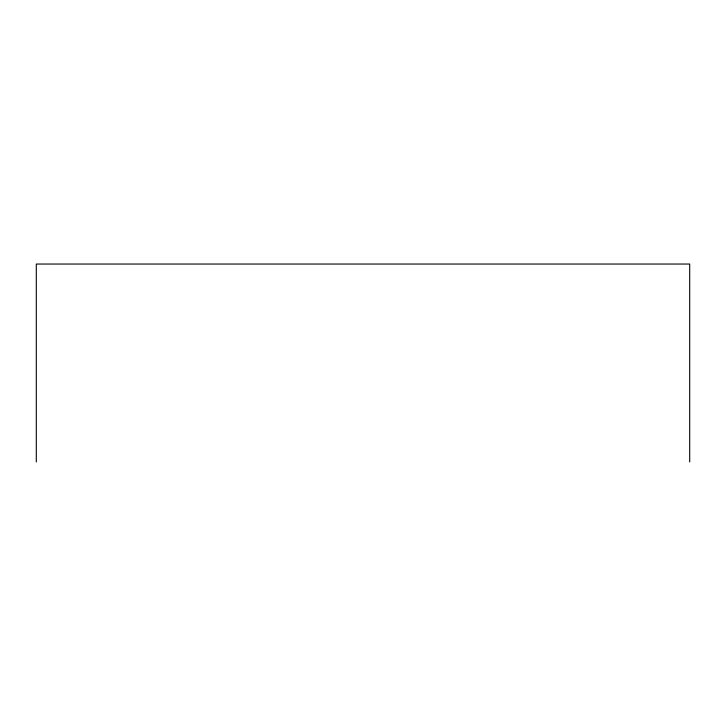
<?xml version="1.0" encoding="UTF-8"?>
<svg xmlns="http://www.w3.org/2000/svg" width="726" height="726" viewBox="0 0 726 726"><rect width="100%" height="100%" fill="white"/><g stroke="black" fill="none" stroke-linecap="round" stroke-linejoin="round"><path stroke-width="1.09" d="M689.7 461.954L689.7 264.046L36.3 264.046L36.3 461.954"/></g></svg>
